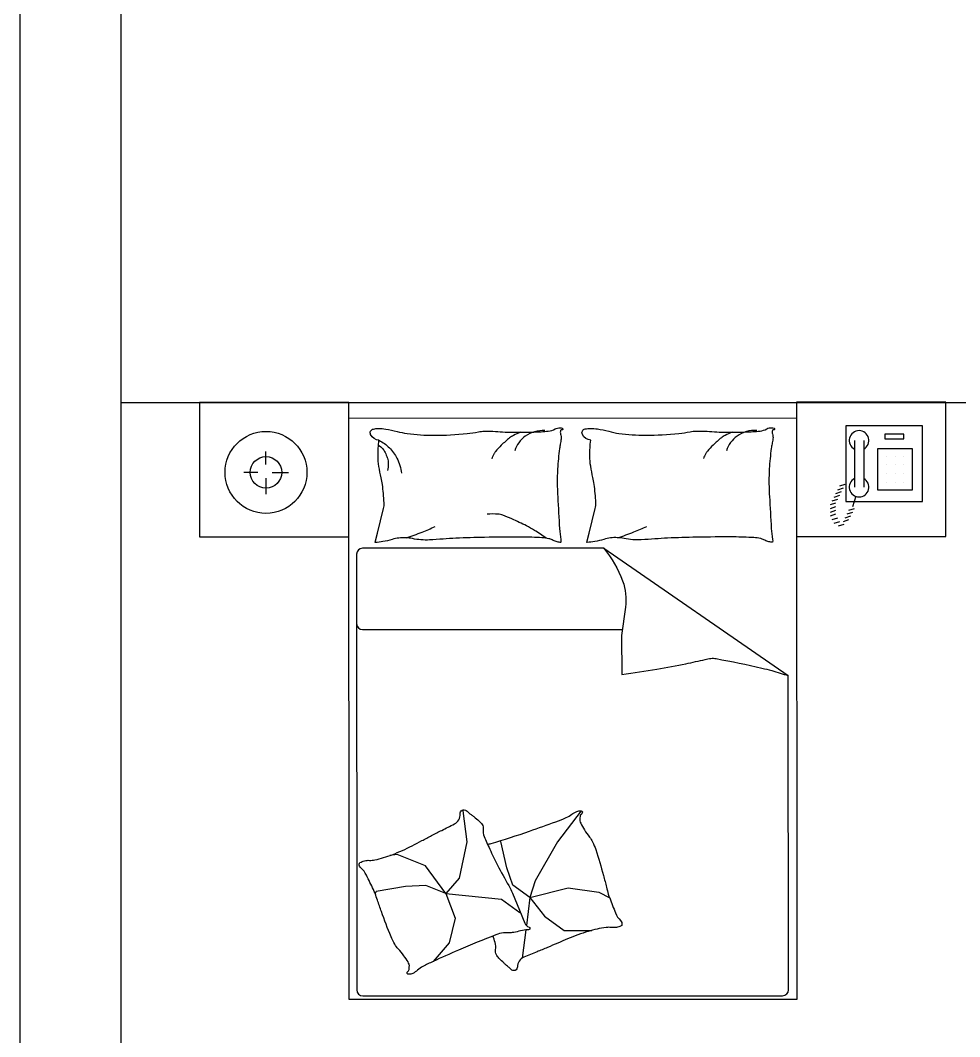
# Model space of a CAD drawing. Header units: inches. Extents: x 9.7 to 52.2, y 13.1 to 37.9.
# Drawn here: x 31.238 to 34.384, y 18.692 to 22.095 of the extents above; entities that cross this region are included whole.
import ezdxf

# ---------------------------------------------------------------- set-up
doc = ezdxf.new("R2010")
doc.units = ezdxf.units.IN
doc.header["$MEASUREMENT"] = 0
for name, color, linetype in [('02', 2, 'Continuous'), ('1', 1, 'Continuous'), ('kadrbm', 4, 'Continuous')]:
    doc.layers.add(name, color=color, linetype=linetype)

# ---------------------------------------------------------------- blocks, each defined once
blk = doc.blocks.new('kadrbm')
at = {"layer": 'kadrbm', "color": 4}
blk.add_lwpolyline([(0, 0), (0, 24.7972), (21, 24.7972), (21, 0), (0, 0)], close=True, dxfattribs=at)
blk.add_lwpolyline([(20.6631, 0.3257), (20.6631, 24.4603), (0.3369, 24.4603), (0.3369, 0.3257), (20.6631, 0.3257)], dxfattribs=at)

msp = doc.modelspace()

# ---------------------------------------------------------------- linework, layer by layer
at = {"layer": '02'}
for p, q in [((31.8379, 20.8159), (31.8379, 20.3659)), ((32.3379, 20.8159), (31.8379, 20.8159)), ((32.3379, 20.3659), (32.3379, 20.8159)), ((33.8379, 20.8167), (33.8379, 20.3667)), ((34.3379, 20.8167), (33.8379, 20.8167)), ((34.3379, 20.3667), (34.3379, 20.8167)), ((32.3379, 20.7635), (33.8379, 20.7643)), ((34.2591, 20.7374), (34.0027, 20.7374)), ((34.0027, 20.7374), (34.0027, 20.4841)), ((34.2591, 20.4841), (34.2591, 20.7374)), ((34.1967, 20.7089), (34.1332, 20.7089)), ((34.1332, 20.7089), (34.1332, 20.6942)), ((34.1967, 20.6942), (34.1967, 20.7089)), ((34.0314, 20.6885), (34.0314, 20.5322)), ((34.0626, 20.6885), (34.0626, 20.5322)), ((34.1332, 20.6942), (34.1967, 20.6942)), ((32.0604, 20.6081), (32.0604, 20.6519)), ((34.226, 20.66), (34.1088, 20.66)), ((34.1088, 20.66), (34.1088, 20.5233)), ((34.1381, 20.6356), (34.1381, 20.6356)), ((34.1674, 20.6356), (34.1674, 20.6356)), ((34.1967, 20.6356), (34.1967, 20.6356)), ((34.226, 20.5233), (34.226, 20.66)), ((34.1381, 20.6063), (34.1381, 20.6063)), ((34.1674, 20.6063), (34.1674, 20.6063)), ((34.1967, 20.6063), (34.1967, 20.6063)), ((32.033, 20.5815), (31.9857, 20.5815)), ((32.0604, 20.5623), (32.0604, 20.5088)), ((32.0813, 20.5815), (32.136, 20.5815)), ((34.1381, 20.577), (34.1381, 20.577)), ((34.1674, 20.577), (34.1674, 20.577)), ((34.1967, 20.577), (34.1967, 20.577)), ((33.9934, 20.5286), (33.9746, 20.5224)), ((33.9996, 20.5411), (33.9809, 20.5349)), ((34.1381, 20.5477), (34.1381, 20.5477)), ((34.1674, 20.5477), (34.1674, 20.5477)), ((34.1967, 20.5477), (34.1967, 20.5477)), ((33.9746, 20.4911), (33.9559, 20.4849)), ((33.9809, 20.5036), (33.9621, 20.4974)), ((33.9871, 20.5161), (33.9684, 20.5099)), ((34.0359, 20.5017), (34.0246, 20.4661)), ((34.1088, 20.5233), (34.226, 20.5233)), ((33.9684, 20.4786), (33.9496, 20.4724)), ((33.9684, 20.4661), (33.9496, 20.4599)), ((34.0027, 20.4841), (34.2591, 20.4841)), ((34.0309, 20.4599), (34.0121, 20.4536)), ((33.9684, 20.4536), (33.9496, 20.4474)), ((33.9684, 20.4411), (33.9496, 20.4349)), ((33.9746, 20.4286), (33.9559, 20.4224)), ((34.0121, 20.4224), (33.9934, 20.4161)), ((34.0184, 20.4349), (33.9996, 20.4286)), ((34.0246, 20.4474), (34.0059, 20.4411)), ((33.9809, 20.4161), (33.9621, 20.4099)), ((33.9956, 20.4072), (33.9768, 20.401)), ((31.8379, 20.3659), (32.3379, 20.3659)), ((33.8379, 20.3667), (34.3379, 20.3667)), ((33.1916, 20.3278), (32.384, 20.3274)), ((33.1916, 20.3278), (33.81, 19.9008)), ((32.364, 20.3073), (32.3648, 18.8481)), ((32.3841, 20.0548), (33.2536, 20.0553)), ((33.8106, 18.8489), (33.81, 19.9008)), ((32.7197, 19.4478), (32.7335, 19.3447)), ((33.1162, 19.4479), (33.0371, 19.3439)), ((32.7335, 19.3447), (32.7078, 19.2226)), ((32.8672, 19.2569), (32.8473, 19.3458)), ((33.0371, 19.3439), (32.9621, 19.2135)), ((32.4996, 19.3016), (32.4755, 19.2981)), ((32.5942, 19.2638), (32.4996, 19.3016)), ((32.6631, 19.171), (32.5942, 19.2638)), ((32.887, 19.1996), (32.8672, 19.2569)), ((32.596, 19.1985), (32.5272, 19.195)), ((32.6631, 19.171), (32.596, 19.1985)), ((32.7078, 19.2226), (32.6631, 19.171)), ((32.9443, 19.1582), (32.887, 19.1996)), ((32.9621, 19.2135), (32.9443, 19.1582)), ((32.4291, 19.1778), (32.4258, 19.1713)), ((32.5272, 19.195), (32.4291, 19.1778)), ((32.6631, 19.171), (32.6941, 19.0885)), ((32.6631, 19.171), (32.8489, 19.1522)), ((32.9443, 19.1582), (33.0728, 19.1898)), ((33.0728, 19.1898), (33.1756, 19.1761)), ((33.1756, 19.1761), (33.2116, 19.1561)), ((32.8489, 19.1522), (32.8988, 19.1162)), ((32.9443, 19.1582), (32.9326, 19.064)), ((32.9443, 19.1582), (32.9938, 19.095)), ((32.8988, 19.1162), (32.9108, 19.1076)), ((32.9938, 19.095), (33.059, 19.0476)), ((32.6941, 19.0885), (32.6735, 19.006)), ((32.9308, 19.0493), (32.919, 18.9547)), ((33.059, 19.0476), (33.1519, 19.0477)), ((32.6735, 19.006), (32.6199, 18.9434)), ((32.3848, 18.8281), (33.7906, 18.8289))]:
    msp.add_line(p, q, dxfattribs=at)
msp.add_lwpolyline([(32.339, 18.8159), (32.3379, 20.8159), (33.8379, 20.8167), (33.839, 18.8167)], close=True, dxfattribs=at)
for points in [[(32.4389, 20.6891, -0.263368), (32.411, 20.7079, -0.494818), (32.4201, 20.7267, -0.049225), (32.4378, 20.7284, -0.036831), (32.4614, 20.7267, -0.031893), (32.4994, 20.7186, 0.035782), (32.5333, 20.7116, 0.032941), (32.623, 20.7057, 0.026564), (32.7342, 20.7117, 0.017905), (32.7717, 20.7171, -0.033397), (32.792, 20.7194, -0.03204), (32.829, 20.7186, 0.018442), (32.8934, 20.7157, 0.010837), (32.9581, 20.7165, 0.014624), (33.006, 20.7195, 0.111249), (33.0286, 20.7268, -0.153708), (33.0455, 20.7308, -0.076444), (33.0529, 20.729, -0.215512), (33.0549, 20.727, -0.585858), (33.0522, 20.724, 0.363489), (33.0473, 20.7214, 0.191716), (33.0473, 20.7098, -0.129675), (33.0492, 20.6932, -0.01735), (33.0462, 20.6764, 0.019326), (33.0436, 20.6613, 0.018818), (33.037, 20.5929, 0.021828), (33.0362, 20.5337, 0.006204), (33.0376, 20.4999, 0.001963), (33.0438, 20.393, 0.028341), (33.0481, 20.3568, -0.117014), (33.0476, 20.3479, -0.36606), (33.0461, 20.347, -0.03973), (33.0325, 20.3498, -0.048309), (33.0188, 20.3553, 0.062981), (33.0081, 20.3592, 0.04058), (32.9847, 20.3625, 0.014345), (32.918, 20.3648, 0.005484), (32.7925, 20.3639, 0.007153), (32.6964, 20.3609, 0.008762), (32.6538, 20.3582, -0.008153), (32.6081, 20.3552, -0.06251), (32.551, 20.3596, 0.078669), (32.5054, 20.3616, 0.047825), (32.4831, 20.3568, -0.034494), (32.4523, 20.3495, -0.023571), (32.4269, 20.3464, -0.510228), (32.426, 20.3476), (32.4335, 20.3776), (32.4541, 20.4602, 0.073041), (32.456, 20.4798, 0.023305), (32.4503, 20.5409, 0.018299), (32.4462, 20.5637, -0.01097), (32.4388, 20.6017, -0.042281), (32.4359, 20.636, -0.027201), (32.4388, 20.6894)], [(33.1482, 20.6895, -0.263368), (33.1202, 20.7083, -0.494818), (33.1294, 20.7271, -0.049225), (33.147, 20.7288, -0.036831), (33.1707, 20.7271, -0.031893), (33.2087, 20.719, 0.035782), (33.2426, 20.712, 0.032941), (33.3323, 20.7061, 0.026564), (33.4435, 20.7121, 0.017905), (33.481, 20.7175, -0.033397), (33.5012, 20.7198, -0.03204), (33.5383, 20.719, 0.018442), (33.6026, 20.7161, 0.010837), (33.6674, 20.7169, 0.014624), (33.7153, 20.7199, 0.111249), (33.7378, 20.7272, -0.153708), (33.7547, 20.7312, -0.076444), (33.7621, 20.7294, -0.215512), (33.7641, 20.7274, -0.585858), (33.7614, 20.7244, 0.363489), (33.7566, 20.7218, 0.191716), (33.7565, 20.7102, -0.129675), (33.7585, 20.6936, -0.01735), (33.7555, 20.6768, 0.019326), (33.7529, 20.6617, 0.018818), (33.7463, 20.5933, 0.021828), (33.7454, 20.5341, 0.006204), (33.7468, 20.5003, 0.001963), (33.753, 20.3934, 0.028341), (33.7573, 20.3572, -0.117014), (33.7568, 20.3483, -0.36606), (33.7554, 20.3474, -0.03973), (33.7418, 20.3502, -0.048309), (33.728, 20.3557, 0.062981), (33.7174, 20.3596, 0.04058), (33.694, 20.3629, 0.014345), (33.6272, 20.3652, 0.005484), (33.5018, 20.3643, 0.007153), (33.4056, 20.3613, 0.008762), (33.3631, 20.3586, -0.008153), (33.3174, 20.3556, -0.06251), (33.2602, 20.36, 0.078669), (33.2146, 20.362, 0.047825), (33.1923, 20.3572, -0.034494), (33.1615, 20.3499, -0.023571), (33.1362, 20.3469, -0.510228), (33.1352, 20.348), (33.1427, 20.378), (33.1633, 20.4606, 0.073041), (33.1653, 20.4802, 0.023305), (33.1595, 20.5413, 0.018299), (33.1554, 20.5641, -0.01097), (33.1481, 20.6021, -0.042281), (33.1451, 20.6364, -0.027201), (33.148, 20.6898)], [(32.9128, 20.7156, 0.027842), (32.889, 20.705, 0.048685), (32.8765, 20.6969, 0.023666), (32.8486, 20.6725, 0.031223), (32.8296, 20.6518, 0.046801), (32.8244, 20.6442, 0.023191), (32.8164, 20.6274)], [(32.9948, 20.7213, 0.088153), (32.9602, 20.7178, 0.088153), (32.929, 20.7025, 0.077547), (32.9074, 20.6809, 0.077547), (32.8934, 20.6537)], [(33.622, 20.716, 0.027842), (33.5982, 20.7054, 0.048685), (33.5857, 20.6973, 0.023666), (33.5578, 20.6729, 0.031223), (33.5388, 20.6522, 0.046801), (33.5337, 20.6446, 0.023191), (33.5257, 20.6278)], [(33.704, 20.7218, 0.088153), (33.6695, 20.7182, 0.088153), (33.6383, 20.7029, 0.077547), (33.6167, 20.6813, 0.077547), (33.6026, 20.6541)], [(32.4373, 20.6731, -0.05369), (32.4515, 20.6601, -0.070312), (32.4596, 20.6479, -0.015448), (32.4634, 20.6393, -0.013244), (32.4671, 20.6291, -0.082127), (32.4701, 20.611, -0.064164), (32.4672, 20.5878)], [(32.4388, 20.6891, -0.077379), (32.4736, 20.6638, -0.077379), (32.4991, 20.6291, -0.047525), (32.509, 20.6045, -0.047525), (32.5141, 20.5785)], [(32.9987, 20.361, 0.016108), (32.9598, 20.3873, 0.024599), (32.933, 20.4023, 0.009477), (32.8839, 20.4256, 0.015937), (32.8541, 20.4379, 0.072521), (32.8377, 20.4415, 0.033339), (32.8015, 20.4416)], [(32.5295, 20.3623, 0.009729), (32.5568, 20.3713, 0.009729), (32.5837, 20.3815, 0.007971), (32.6054, 20.3905, 0.007971), (32.6269, 20.4002)], [(33.2387, 20.3627, 0.009729), (33.266, 20.3718, 0.009729), (33.2929, 20.3819, 0.007971), (33.3147, 20.3909, 0.007971), (33.3361, 20.4006)], [(33.1916, 20.3278, -0.085272), (33.255, 20.2178, -0.124044), (33.2643, 20.1302), (33.2507, 20.0348), (33.2525, 19.9047)], [(33.2525, 19.9047, 0.007867), (33.3701, 19.9225, 0.009508), (33.4669, 19.9406, 0.006616), (33.5319, 19.955, -0.023828), (33.55, 19.9584, -0.080713), (33.5687, 19.9579, -0.009591), (33.7213, 19.926, -0.013133), (33.7547, 19.9175, -0.007859), (33.81, 19.9008)], [(32.8027, 19.3357, 0.025626), (32.8143, 19.3385, 0.0108), (32.9436, 19.3802, 0.00456), (33.0311, 19.4115, 0.01125), (33.0661, 19.4252, 0.069394), (33.0849, 19.4364, -0.079756), (33.1015, 19.4458, -0.106399), (33.1162, 19.4479, -0.328642), (33.1202, 19.4445, -0.299547), (33.1179, 19.438, 0.189917), (33.1124, 19.4292, 0.033518), (33.1112, 19.4189, 0.075627), (33.1117, 19.4143, 0.053489), (33.1147, 19.4065, 0.017838), (33.1268, 19.3845, 0.038394), (33.144, 19.3603, -0.059529), (33.1544, 19.3441, -0.035943), (33.165, 19.318, -0.011245), (33.1907, 19.2316, -0.006203), (33.201, 19.192, 0.010783), (33.2071, 19.1693, 0.019485), (33.2116, 19.1561, 0.005062), (33.2313, 19.1059, 0.101392), (33.248, 19.0806, -0.223768), (33.2529, 19.0672, -0.25558), (33.2498, 19.0626, -0.081563), (33.2341, 19.0575, -0.071805), (33.217, 19.0573, 0.069985), (33.1994, 19.0573, 0.03546), (33.1399, 19.0443, 0.029432), (33.0709, 19.0195, 0.001554), (33.0375, 19.0051, -0.00152), (33.0035, 18.9904, -0.004735), (32.9682, 18.9757, 0.00382), (32.9245, 18.9576, 0.296001), (32.9026, 18.9253, -0.649774), (32.8812, 18.9163, -0.02319), (32.8767, 18.9209, 0.0288), (32.873, 18.9246, 0.005727), (32.8664, 18.9304, -0.004358), (32.8577, 18.9379, -0.027528), (32.8407, 18.9548, -0.046214), (32.8322, 18.9662, -0.194121), (32.8293, 18.9829, 0.133719), (32.8282, 19.0069, 0.005779), (32.8207, 19.029, 0.008882)]]:
    msp.add_lwpolyline(points, format="xyb", dxfattribs=at)
msp.add_lwpolyline([(32.3969, 19.2327, 0.101392), (32.3783, 19.2567, -0.223768), (32.3724, 19.2697, -0.25558), (32.3752, 19.2745, -0.081563), (32.3904, 19.2808, -0.071805), (32.4074, 19.2822, 0.069985), (32.4249, 19.2837, 0.03546), (32.4833, 19.3012, 0.029432), (32.5502, 19.3312, 0.001554), (32.5823, 19.3481, -0.00152), (32.6152, 19.3653, -0.004735), (32.6492, 19.3827, 0.00382), (32.6914, 19.4041, 0.296001), (32.7108, 19.438, -0.649774), (32.7314, 19.4486, -0.02319), (32.7363, 19.4443, 0.0288), (32.7402, 19.4409, 0.005727), (32.7472, 19.4357, -0.004358), (32.7565, 19.4288, -0.027528), (32.7747, 19.4133, -0.046214), (32.7841, 19.4026, -0.194121), (32.7882, 19.3862, 0.133719), (32.7912, 19.3623, 0.011505), (32.8099, 19.3199, 0.008882), (32.8363, 19.2661, 0.012426), (32.8734, 19.1978, -0.033612), (32.8861, 19.172), (32.9091, 19.1157), (32.9269, 19.0722, 0.224341), (32.9415, 19.0589, -0.722772), (32.9416, 19.0501, -0.103513), (32.9379, 19.0496, 0.053465), (32.9307, 19.0493, 0.030109), (32.9076, 19.0447, -0.031436), (32.8855, 19.0402, -0.05324), (32.8704, 19.0398, 0.05518), (32.8558, 19.0393, 0.056271), (32.8305, 19.0327, 0.0108), (32.7048, 18.9813, 0.00456), (32.6199, 18.9434, 0.01125), (32.586, 18.927, 0.069394), (32.5681, 18.9144, -0.079756), (32.5523, 18.9038, -0.106399), (32.5378, 18.9005, -0.328642), (32.5336, 18.9036, -0.299547), (32.5354, 18.9103, 0.189917), (32.5402, 18.9195, 0.033518), (32.5406, 18.9298, 0.075627), (32.5398, 18.9343, 0.053489), (32.5362, 18.9419, 0.017838), (32.5224, 18.9629, 0.038394), (32.5034, 18.9858, -0.059529), (32.4918, 19.0011, -0.035943), (32.4792, 19.0264, -0.011245), (32.447, 19.1105, -0.006203), (32.4337, 19.1492, 0.010783), (32.4258, 19.1713, 0.019485), (32.4204, 19.1842, 0.005062)], format="xyb", close=True, dxfattribs=at)
for radius in [0.1372, 0.0526]:
    msp.add_circle((32.0604, 20.5815), radius, dxfattribs=at)
for centre, radius, start, end in [((34.047, 20.6885), 0.0328, 298.4915, 241.5085), ((34.047, 20.5322), 0.0328, 118.4915, 61.5085), ((32.384, 20.3074), 0.02, 90.0326, 180.0326), ((32.3841, 20.0748), 0.02, 180.0326, 270.0326), ((32.3848, 18.8481), 0.02, 180.0326, 270.0326), ((33.7906, 18.8489), 0.02, 270.0326, 0.0326)]:
    msp.add_arc(centre, radius, start, end, dxfattribs=at)
at = {"layer": '1'}
msp.add_line((31.5745, 20.8159), (51.9007, 20.8159), dxfattribs=at)

# ---------------------------------------------------------------- block references
at = {"layer": 'kadrbm'}
msp.add_blockref('kadrbm', (31.2376, 13.1005), dxfattribs=at)

doc.saveas('drawing.dxf')
